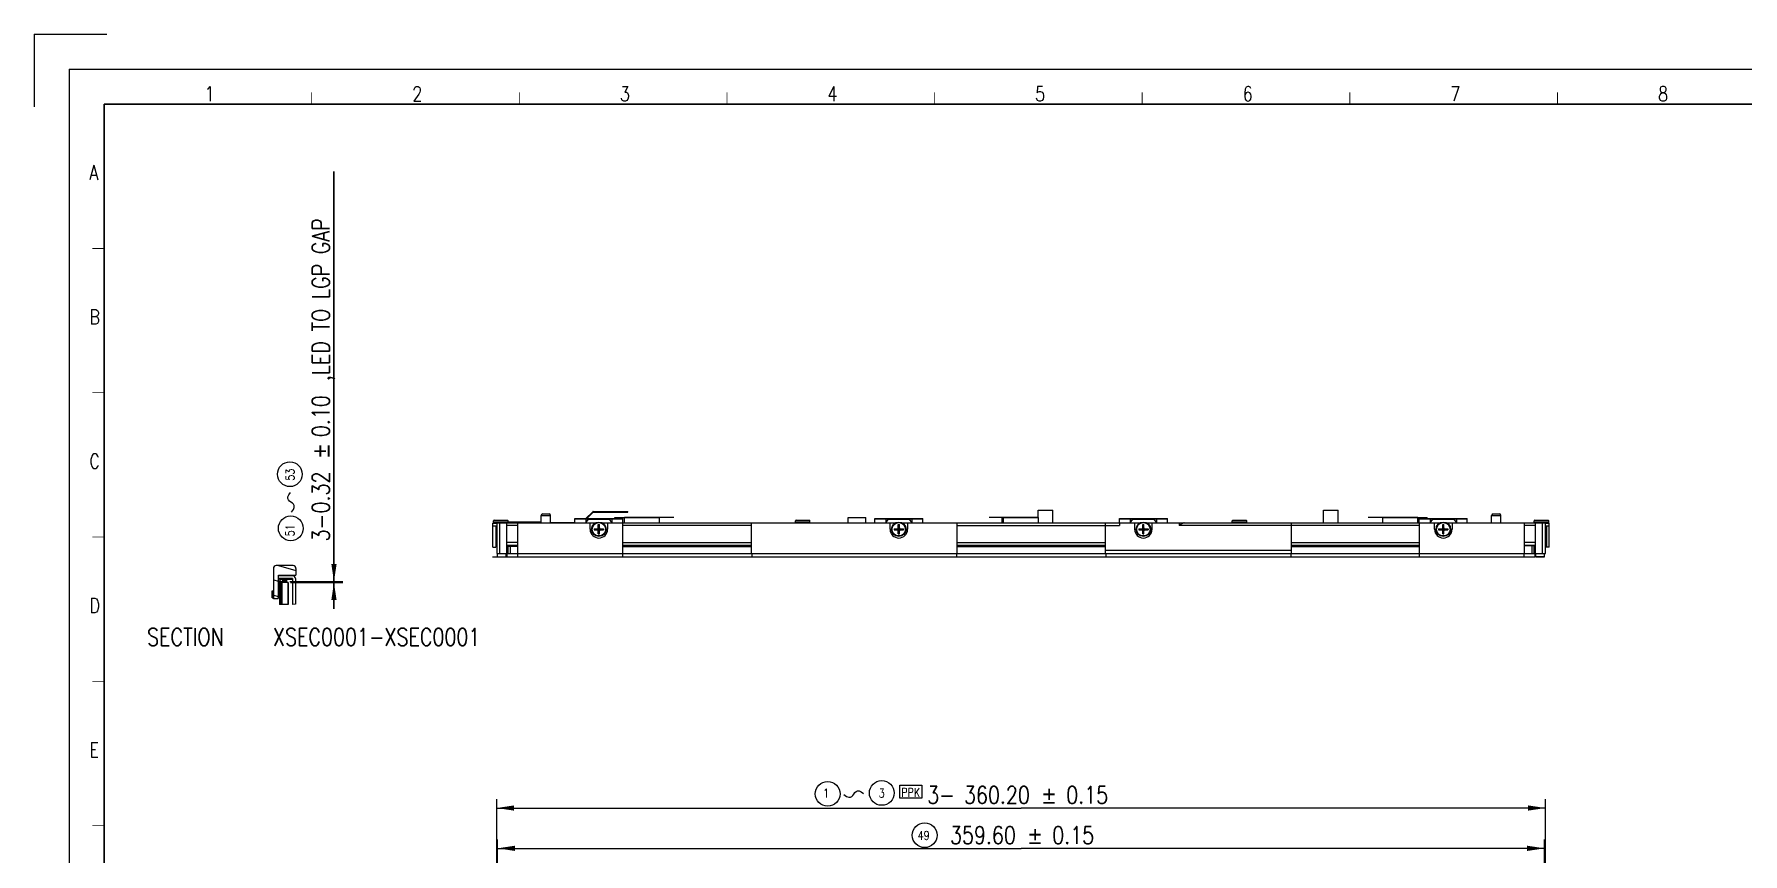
# Model space of a CAD drawing. Header units: millimetres. Extents: x 0 to 1189, y 0 to 841.
# Drawn here: x 0 to 587, y 560 to 841 of the extents above; entities that cross this region are included whole.
import ezdxf
from ezdxf.enums import TextEntityAlignment as Align

# ---------------------------------------------------------------- set-up
doc = ezdxf.new("R2010")
doc.units = ezdxf.units.MM
doc.header["$LTSCALE"] = 65.395
doc.layers.get('0').update_dxf_attribs({"linetype": 'CONTINUOUS'})
doc.styles.get("Standard").update_dxf_attribs({"font": 'SIMPLEX.SHX', "width": 0.8})
doc.styles.add('TEXTSTYLE_1', font='gdt', dxfattribs={"width": 0.8})
doc.dimstyles.new('DIMSTYLE_1', dxfattribs={"dimtxt": 6, "dimasz": 6, "dimexe": 3, "dimexo": 1, "dimgap": 1.5, "dimtad": 1, "dimzin": 0, "dimdsep": 46, "dimtxsty": 'STANDARD', "dimblk": '_FILLED', "dimblk1": '_FILLED', "dimblk2": '_FILLED', "dimcen": 0.09, "dimadec": 0, "dimazin": 0, "dimtol": 1, "dimtp": 0.15, "dimtm": 0.15, "dimtfac": 1, "dimtofl": 0, "dimtmove": 0, "dimatfit": 3, "dimldrblk": '_FILLED', "dimfxl": 1, "dimtolj": 1, "dimtzin": 0, "dimarcsym": 0})
doc.dimstyles.new('DIMSTYLE_2', dxfattribs={"dimtxt": 6, "dimasz": 6, "dimexe": 3, "dimexo": 1, "dimgap": 1.5, "dimtad": 1, "dimzin": 0, "dimdsep": 46, "dimtxsty": 'STANDARD', "dimblk": '_FILLED', "dimblk1": '_FILLED', "dimblk2": '_FILLED', "dimcen": 0.09, "dimadec": 0, "dimazin": 0, "dimtol": 1, "dimtp": 0.1, "dimtm": 0.1, "dimtfac": 1, "dimtofl": 0, "dimtmove": 0, "dimatfit": 3, "dimldrblk": '_FILLED', "dimfxl": 1, "dimtolj": 1, "dimtzin": 0, "dimarcsym": 0})

# ---------------------------------------------------------------- blocks, each defined once
blk = doc.blocks.new('_FILLED')
at = {"color": 0, "linetype": 'BYBLOCK'}
blk.add_solid([(0, 0), (-1, 0.15), (-1, -0.15)], dxfattribs=at)
blk = doc.blocks.new('*D0')
at = {"color": 2}
for p, q in [((159.14, 499.38), (159.14, 564.43)), ((518.74, 499.38), (518.74, 564.43)), ((159.14, 561.43), (338.94, 561.43)), ((518.74, 561.43), (338.94, 561.43))]:
    blk.add_line(p, q, dxfattribs=at)
at = {"color": 2, "xscale": 6, "yscale": 6, "zscale": 6, "rotation": 180}
blk.add_blockref('_FILLED', (159.14, 561.43), dxfattribs=at)
at = {"color": 2, "xscale": 6, "yscale": 6, "zscale": 6}
blk.add_blockref('_FILLED', (518.74, 561.43), dxfattribs=at)
at = {"color": 2, "width": 0.8}
for s, p in [('359.60', (325.84, 562.93)), ('0.15', (356.84, 562.93))]:
    blk.add_text(s, height=6, dxfattribs=at).set_placement(p, align=Align.CENTER)
at = {"color": 2, "style": 'TEXTSTYLE_1'}
blk.add_text('`', height=6, dxfattribs=at).set_placement((343.74, 562.93), align=Align.CENTER)
blk = doc.blocks.new('*D29')
at = {"color": 2}
for p, q in [((102.96, 653.02), (102.96, 793.82)), ((102.96, 793.82), (102.96, 652.86)), ((87.76, 653.02), (105.96, 653.02)), ((88.06, 652.7), (105.96, 652.7)), ((102.96, 643.7), (102.96, 652.86)), ((102.96, 652.7), (102.96, 643.7))]:
    blk.add_line(p, q, dxfattribs=at)
at = {"color": 2, "xscale": 6, "yscale": 6, "zscale": 6}
for p, rotation in [((102.96, 653.02), 270), ((102.96, 652.7), 90)]:
    blk.add_blockref('_FILLED', p, dxfattribs=dict(at, rotation=rotation))
at = {"color": 2, "width": 0.8}
for s, p in [(',LED TO LGP GAP', (101.46, 721.82)), ('0.10', (101.46, 702.62)), ('0.32', (101.46, 676.42)), ('3-', (101.46, 666.82))]:
    blk.add_text(s, height=6, rotation=90, dxfattribs=at).set_placement(p)
at = {"color": 2, "style": 'TEXTSTYLE_1'}
blk.add_text('`', height=6, rotation=90, dxfattribs=at).set_placement((101.46, 695.62))
blk = doc.blocks.new('*D32')
at = {"color": 2}
for p, q in [((158.84, 498.83), (158.84, 578.27)), ((158.84, 575.27), (338.94, 575.27)), ((519.04, 575.27), (338.94, 575.27)), ((519.04, 498.83), (519.04, 578.27))]:
    blk.add_line(p, q, dxfattribs=at)
at = {"color": 2, "xscale": 6, "yscale": 6, "zscale": 6, "rotation": 180}
blk.add_blockref('_FILLED', (158.84, 575.27), dxfattribs=at)
at = {"color": 2, "xscale": 6, "yscale": 6, "zscale": 6}
blk.add_blockref('_FILLED', (519.04, 575.27), dxfattribs=at)
at = {"color": 2, "width": 0.8}
for s, p in [('3-', (311.44, 576.77)), ('360.20', (330.64, 576.77)), ('0.15', (361.64, 576.77))]:
    blk.add_text(s, height=6, dxfattribs=at).set_placement(p, align=Align.CENTER)
at = {"color": 2, "style": 'TEXTSTYLE_1'}
blk.add_text('`', height=6, dxfattribs=at).set_placement((348.54, 576.77), align=Align.CENTER)
blk = doc.blocks.new('TK_SYMBOL_PPK_DOUBLE_BL2', base_point=(286.62, 580.29))
at = {"color": 4}
for p, q in [((297.3, 583.16), (304.9, 583.16)), ((297.3, 578.63), (297.3, 583.16)), ((304.9, 583.16), (304.9, 578.63)), ((304.9, 578.63), (297.3, 578.63))]:
    blk.add_line(p, q, dxfattribs=at)
for centre in [(272.51, 580.14), (291.09, 580.45)]:
    blk.add_circle(centre, 4.25, dxfattribs=at)
blk.add_open_spline([(278.02, 579.89), (279.45, 578.74), (281.04, 578.78), (281.97, 581.32), (283.55, 581.3), (284.87, 580.26)], degree=3, knots=[0, 0, 0, 0, 0.331952, 0.685575, 1, 1, 1, 1], dxfattribs=at)
at = {"color": 4, "width": 0.8}
for s, p in [('1', (270.97, 578.9)), ('3', (290.06, 578.89)), ('PPK', (297.78, 579.14))]:
    blk.add_text(s, height=3, dxfattribs=at).set_placement(p)
blk = doc.blocks.new('TK_SYMBOL_BL9', base_point=(305.84, 565.93))
at = {"color": 4}
blk.add_circle((305.84, 565.93), 4.25, dxfattribs=at)
at = {"color": 4, "width": 0.8}
blk.add_text('49', height=3, dxfattribs=at).set_placement((303.44, 564.38))
blk = doc.blocks.new('TK_SYMBOL_DOUBLE_BL47', base_point=(87.96, 680.6))
at = {"color": 4}
for centre in [(87.81, 689.89), (88.12, 671.31)]:
    blk.add_circle(centre, 4.25, dxfattribs=at)
blk.add_open_spline([(88.36, 676.82), (89.51, 678.25), (89.47, 679.84), (86.94, 680.77), (86.96, 682.35), (88, 683.67)], degree=3, knots=[0, 0, 0, 0, 0.331952, 0.685575, 1, 1, 1, 1], dxfattribs=at)
at = {"color": 4, "width": 0.8}
for s, p in [('53', (89.37, 687.66)), ('51', (89.36, 668.57))]:
    blk.add_text(s, height=3, rotation=90, dxfattribs=at).set_placement(p)

msp = doc.modelspace()

# ---------------------------------------------------------------- hatches: boundary and pattern name
h = msp.add_hatch()
h.set_pattern_fill('default__28', color=2, scale=5.098953, angle=165, style=0, pattern_type=0)
h.set_pattern_definition([(165, (0, 0), (-1.319706, -4.92521), [])])
edge = h.paths.add_edge_path()
edge.add_line((83.952, 647.4), (83.652, 647.1))
edge.add_line((83.652, 647.1), (82.152, 647.1))
edge.add_line((82.152, 647.1), (82.152, 657.5))
edge.add_spline(control_points=[(82.152, 657.5), (82.154, 657.638), (82.204, 657.89), (82.426, 658.226), (82.763, 658.449), (83.015, 658.498), (83.152, 658.5)], knot_values=[0, 0, 0, 0, 0.25, 0.5, 0.75, 1, 1, 1, 1], degree=3, periodic=0)
edge.add_line((83.152, 658.5), (88.902, 658.5))
edge.add_spline(control_points=[(88.902, 658.5), (89.04, 658.498), (89.292, 658.449), (89.629, 658.226), (89.851, 657.89), (89.901, 657.638), (89.902, 657.5)], knot_values=[0, 0, 0, 0, 0.25, 0.5, 0.75, 1, 1, 1, 1], degree=3, periodic=0)
edge.add_line((89.902, 657.5), (89.902, 655.25))
edge.add_line((89.902, 655.25), (83.952, 655.25))
edge.add_line((83.952, 655.25), (83.952, 647.4))
h = msp.add_hatch()
h.set_pattern_fill('default__27', color=2, scale=14.667675, angle=245, style=0, pattern_type=0)
h.set_pattern_definition([(245, (0, 0), (13.29343, -6.19883), [])])
edge = h.paths.add_edge_path()
edge.add_spline(control_points=[(88.752, 655.05), (88.89, 655.048), (89.142, 654.999), (89.479, 654.776), (89.701, 654.44), (89.751, 654.188), (89.752, 654.05)], knot_values=[0, 0, 0, 0, 0.25, 0.5, 0.75, 1, 1, 1, 1], degree=3, periodic=0)
edge.add_line((89.752, 654.05), (89.752, 645.227))
edge.add_arc((88.224, 677.505), 32.314, 270.937055, 272.711104)
edge.add_line((88.752, 645.196), (88.752, 654.05))
edge.add_line((88.752, 654.05), (83.952, 654.05))
edge.add_line((83.952, 654.05), (83.952, 655.05))
edge.add_line((83.952, 655.05), (88.752, 655.05))
h = msp.add_hatch()
h.set_pattern_fill('XSEC0001', color=2, scale=11.15325, angle=45, style=0, pattern_type=0)
h.set_pattern_definition([(45, (0, 0), (-7.88654, 7.88654), [])])
edge = h.paths.add_edge_path()
edge.add_line((84.242, 653.3), (84.642, 653.3))
edge.add_line((84.642, 653.3), (84.642, 645.212))
edge.add_arc((84.814, 619.534), 25.679, 90.382757, 91.275354)
edge.add_line((84.242, 645.206), (84.242, 653.3))
h = msp.add_hatch()
h.set_pattern_fill('default__24', color=2, scale=0.320224, angle=245, style=0, pattern_type=0)
h.set_pattern_definition([(245, (0, 0), (0.29022127, -0.1353324), [])])
h.paths.add_polyline_path([(84.252, 653.7), (84.252, 653.9), (88.752, 653.9), (88.752, 653.7)])
h = msp.add_hatch()
h.set_pattern_fill('default__34', color=2, scale=0.094497, angle=165, style=0, pattern_type=0)
h.set_pattern_definition([(165, (0, 0), (-0.02445763, -0.091277119), [])])
h.paths.add_polyline_path([(84.502, 654.05), (84.502, 653.9), (88.502, 653.9), (88.502, 654.05)])
h = msp.add_hatch()
h.set_pattern_fill('default__40', color=2, scale=4.090012, angle=165, style=0, pattern_type=0)
h.set_pattern_definition([(165, (0, 0), (-1.058573, -3.950649), [])])
edge = h.paths.add_edge_path()
edge.add_line((84.642, 652.9), (84.852, 652.9))
edge.add_line((84.852, 652.9), (84.852, 645.213))
edge.add_arc((84.899, 608.174), 37.039, 90.072338, 90.397192)
edge.add_line((84.642, 645.212), (84.642, 652.9))
h = msp.add_hatch()
h.set_pattern_fill('default__39', color=2, scale=11.142915, angle=45, style=0, pattern_type=0)
h.set_pattern_definition([(45, (0, 0), (-7.87923, 7.87923), [])])
edge = h.paths.add_edge_path()
edge.add_line((84.852, 652.9), (85.062, 652.9))
edge.add_line((85.062, 652.9), (85.062, 645.213))
edge.add_arc((84.917, 594.702), 50.512, 89.835127, 90.073332)
edge.add_line((84.852, 645.213), (84.852, 652.9))
h = msp.add_hatch()
h.set_pattern_fill('default__30', color=2, scale=15.619182, angle=85, style=0, pattern_type=0)
h.set_pattern_definition([(85, (0, 0), (-15.55975, 1.3613), [])])
edge = h.paths.add_edge_path()
edge.add_line((87.062, 652.7), (85.062, 652.7))
edge.add_line((85.062, 652.7), (85.062, 645.213))
edge.add_arc((84.348, 479.264), 165.951, 89.062836, 89.753391)
edge.add_line((87.062, 645.193), (87.062, 652.7))
h = msp.add_hatch()
h.set_pattern_fill('default__37', color=2, scale=0.100203, angle=245, style=0, pattern_type=0)
h.set_pattern_definition([(245, (0, 0), (0.090814854, -0.042347662), [])])
h.paths.add_polyline_path([(85.364, 653.62), (85.364, 653.7), (86.764, 653.7), (86.764, 653.62)])
h = msp.add_hatch()
h.set_pattern_fill('default__36', color=2, scale=0.055364, angle=5, style=0, pattern_type=0)
h.set_pattern_definition([(5, (0, 0), (-0.0048253097, 0.0551535423), [])])
h.paths.add_polyline_path([(85.364, 653.02), (85.364, 653.62), (86.764, 653.62), (86.764, 653.02)])
h = msp.add_hatch()
h.set_pattern_fill('default__38', color=2, scale=4.088378, angle=165, style=0, pattern_type=0)
h.set_pattern_definition([(165, (0, 0), (-1.05815, -3.94907), [])])
edge = h.paths.add_edge_path()
edge.add_line((87.064, 652.7), (87.252, 652.7))
edge.add_line((87.252, 652.7), (87.252, 645.191))
edge.add_arc((87.583, 693.927), 48.737, 269.390404, 269.611426)
edge.add_line((87.064, 645.193), (87.064, 652.7))
h = msp.add_hatch()
h.set_pattern_fill('default__32', color=2, scale=0.047413, angle=85, style=0, pattern_type=0)
h.set_pattern_definition([(85, (0, 0), (-0.047232444, 0.0041323034), [])])
h.paths.add_polyline_path([(81.752, 649.9), (82.152, 649.9), (82.152, 647.4), (81.752, 647.4)])

# ---------------------------------------------------------------- linework, layer by layer
at = {"color": 7}
for p, q in [((0, 841), (0, 816)), ((0, 841), (25, 841)), ((12, 829), (12, 12)), ((12, 829), (1177, 829)), ((174.141, 673.239), (174.141, 675.739)), ((174.141, 675.739), (177.341, 675.739)), ((174.641, 676.239), (176.841, 676.239)), ((177.341, 673.239), (177.341, 675.739)), ((191.854, 677.026), (189.467, 674.639)), ((191.854, 677.026), (191.995, 676.885)), ((191.995, 677.085), (191.995, 676.885)), ((191.995, 677.085), (203.912, 677.085)), ((199.441, 674.639), (199.441, 675.089)), ((199.441, 675.089), (214.701, 675.089)), ((200.612, 677.085), (200.612, 676.885)), ((200.812, 676.885), (200.812, 677.085)), ((201.012, 676.885), (201.012, 677.085)), ((201.762, 676.885), (201.762, 677.085)), ((201.962, 676.885), (201.962, 677.085)), ((202.162, 677.085), (202.162, 676.885)), ((202.701, 673.239), (202.701, 675.089)), ((203.712, 676.885), (203.712, 677.085)), ((203.912, 676.885), (203.912, 677.085)), ((214.701, 673.239), (214.701, 675.089)), ((279.591, 673.239), (279.591, 675.089)), ((279.591, 675.089), (285.591, 675.089)), ((285.591, 673.239), (285.591, 675.089)), ((332.441, 673.239), (332.441, 675.089)), ((332.441, 675.089), (344.941, 675.089)), ((332.941, 673.239), (332.941, 675.089)), ((344.841, 675.089), (344.841, 677.589)), ((344.841, 677.589), (349.841, 677.589)), ((344.941, 673.239), (344.941, 675.089)), ((349.841, 673.239), (349.841, 677.589)), ((442.841, 677.589), (447.841, 677.589)), ((442.841, 673.239), (442.841, 677.589)), ((447.841, 673.239), (447.841, 677.589)), ((463.181, 675.089), (478.441, 675.089)), ((463.181, 673.239), (463.181, 675.089)), ((475.181, 673.239), (475.181, 675.089)), ((478.441, 674.639), (478.441, 675.089)), ((500.541, 675.739), (503.741, 675.739)), ((500.541, 673.239), (500.541, 675.739)), ((501.041, 676.239), (503.241, 676.239)), ((503.741, 673.239), (503.741, 675.739)), ((157.541, 664.859), (157.541, 673.089)), ((157.541, 673.089), (158.841, 673.089)), ((157.741, 673.289), (157.741, 673.889)), ((157.741, 673.889), (162.741, 673.889)), ((157.741, 673.289), (162.741, 673.289)), ((157.741, 673.089), (157.741, 673.239)), ((157.742, 673.239), (157.748, 673.239)), ((157.941, 674.089), (162.541, 674.089)), ((158.549, 672.089), (158.549, 664.859)), ((158.841, 673.239), (158.841, 662.659)), ((158.841, 673.239), (192.859, 673.239)), ((159.841, 673.239), (159.841, 662.659)), ((162.341, 662.659), (162.341, 673.239)), ((166.041, 672.239), (162.341, 672.239)), ((162.741, 673.289), (162.741, 673.889)), ((162.941, 673.239), (162.941, 673.389)), ((174.141, 673.389), (162.941, 673.389)), ((166.041, 673.239), (166.041, 662.659)), ((177.341, 673.289), (185.691, 673.289)), ((185.691, 673.239), (185.691, 674.639)), ((185.691, 674.639), (202.191, 674.639)), ((185.691, 674.539), (202.191, 674.539)), ((189.441, 674.539), (189.441, 673.239)), ((196.941, 674.389), (190.941, 674.389)), ((190.941, 670.989), (190.941, 673.239)), ((192.341, 671.189), (192.341, 670.789)), ((192.341, 671.189), (193.441, 671.189)), ((192.341, 670.789), (193.441, 670.789)), ((193.473, 671.189), (193.473, 670.789)), ((193.473, 671.189), (194.41, 671.189)), ((193.473, 670.789), (194.41, 670.789)), ((193.741, 671.489), (193.741, 672.589)), ((193.741, 672.589), (194.141, 672.589)), ((193.741, 670.521), (193.741, 671.458)), ((193.741, 671.458), (194.141, 671.458)), ((193.741, 671.189), (193.941, 670.989)), ((193.941, 670.989), (193.741, 670.789)), ((193.741, 670.521), (194.141, 670.521)), ((193.741, 669.389), (193.741, 670.489)), ((193.741, 669.389), (194.141, 669.389)), ((193.941, 670.989), (194.141, 671.189)), ((194.141, 670.789), (193.941, 670.989)), ((194.141, 671.489), (194.141, 672.589)), ((194.141, 671.458), (194.141, 670.521)), ((194.141, 669.389), (194.141, 670.489)), ((194.41, 671.189), (194.41, 670.789)), ((194.441, 671.189), (195.541, 671.189)), ((194.441, 670.789), (195.541, 670.789)), ((195.024, 673.239), (295.859, 673.239)), ((195.541, 671.189), (195.541, 670.789)), ((196.941, 673.239), (196.941, 670.989)), ((198.441, 674.539), (198.441, 673.239)), ((202.191, 673.239), (202.191, 674.639)), ((202.201, 662.659), (202.201, 673.239)), ((246.201, 672.239), (202.201, 672.239)), ((246.201, 673.239), (246.201, 662.659)), ((261.441, 673.289), (261.441, 673.889)), ((261.441, 673.889), (266.441, 673.889)), ((261.441, 673.289), (266.441, 673.289)), ((261.641, 674.089), (266.241, 674.089)), ((266.441, 673.289), (266.441, 673.889)), ((288.691, 673.239), (288.691, 674.639)), ((288.691, 674.639), (305.191, 674.639)), ((288.691, 674.539), (305.191, 674.539)), ((292.441, 674.539), (292.441, 673.239)), ((299.941, 674.389), (293.941, 674.389)), ((293.941, 670.989), (293.941, 673.239)), ((295.341, 671.189), (295.341, 670.789)), ((295.341, 671.189), (296.441, 671.189)), ((295.341, 670.789), (296.441, 670.789)), ((296.473, 671.189), (296.473, 670.789)), ((296.473, 671.189), (297.41, 671.189)), ((296.473, 670.789), (297.41, 670.789)), ((296.741, 671.489), (296.741, 672.589)), ((296.741, 672.589), (297.141, 672.589)), ((296.741, 670.521), (296.741, 671.458)), ((296.741, 671.458), (297.141, 671.458)), ((296.741, 671.189), (296.941, 670.989)), ((296.941, 670.989), (296.741, 670.789)), ((296.741, 670.521), (297.141, 670.521)), ((296.741, 669.389), (296.741, 670.489)), ((296.741, 669.389), (297.141, 669.389)), ((296.941, 670.989), (297.141, 671.189)), ((297.141, 670.789), (296.941, 670.989)), ((297.141, 671.489), (297.141, 672.589)), ((297.141, 671.458), (297.141, 670.521)), ((297.141, 669.389), (297.141, 670.489)), ((297.41, 671.189), (297.41, 670.789)), ((297.441, 671.189), (298.541, 671.189)), ((297.441, 670.789), (298.541, 670.789)), ((298.024, 673.239), (379.859, 673.239)), ((298.541, 671.189), (298.541, 670.789)), ((299.941, 673.239), (299.941, 670.989)), ((301.441, 674.539), (301.441, 673.239)), ((305.191, 673.239), (305.191, 674.639)), ((316.941, 662.659), (316.941, 673.239)), ((316.941, 672.239), (372.681, 672.239)), ((367.941, 662.659), (367.941, 673.239)), ((372.681, 673.239), (372.681, 672.239)), ((372.691, 674.639), (389.191, 674.639)), ((372.691, 673.239), (372.691, 674.639)), ((372.691, 674.539), (389.191, 674.539)), ((376.441, 674.539), (376.441, 673.239)), ((383.941, 674.389), (377.941, 674.389)), ((377.941, 673.239), (377.941, 670.989)), ((379.341, 671.189), (380.441, 671.189)), ((379.341, 671.189), (379.341, 670.789)), ((379.341, 670.789), (380.441, 670.789)), ((380.473, 671.189), (381.41, 671.189)), ((380.473, 671.189), (380.473, 670.789)), ((380.473, 670.789), (381.41, 670.789)), ((380.741, 672.589), (381.141, 672.589)), ((380.741, 671.489), (380.741, 672.589)), ((380.741, 671.458), (381.141, 671.458)), ((380.741, 670.521), (380.741, 671.458)), ((380.741, 671.189), (380.941, 670.989)), ((380.941, 670.989), (380.741, 670.789)), ((380.741, 670.521), (381.141, 670.521)), ((380.741, 669.389), (380.741, 670.489)), ((380.741, 669.389), (381.141, 669.389)), ((380.941, 670.989), (381.141, 671.189)), ((381.141, 670.789), (380.941, 670.989)), ((381.141, 671.489), (381.141, 672.589)), ((381.141, 671.458), (381.141, 670.521)), ((381.141, 669.389), (381.141, 670.489)), ((381.41, 671.189), (381.41, 670.789)), ((381.441, 671.189), (382.541, 671.189)), ((381.441, 670.789), (382.541, 670.789)), ((382.024, 673.239), (482.859, 673.239)), ((382.541, 671.189), (382.541, 670.789)), ((383.941, 670.989), (383.941, 673.239)), ((385.441, 674.539), (385.441, 673.239)), ((389.191, 673.239), (389.191, 674.639)), ((393.241, 673.239), (393.241, 672.239)), ((475.681, 672.239), (393.241, 672.239)), ((411.441, 673.889), (416.441, 673.889)), ((411.441, 673.289), (411.441, 673.889)), ((411.441, 673.289), (416.441, 673.289)), ((411.641, 674.089), (416.241, 674.089)), ((416.441, 673.289), (416.441, 673.889)), ((431.681, 673.239), (431.681, 662.659)), ((475.681, 673.239), (475.681, 662.659)), ((475.691, 674.639), (492.191, 674.639)), ((475.691, 673.239), (475.691, 674.639)), ((475.691, 674.539), (492.191, 674.539)), ((479.441, 674.539), (479.441, 673.239)), ((486.941, 674.389), (480.941, 674.389)), ((480.941, 670.989), (480.941, 673.239)), ((482.341, 671.189), (483.441, 671.189)), ((482.341, 671.189), (482.341, 670.789)), ((482.341, 670.789), (483.441, 670.789)), ((483.473, 671.189), (484.41, 671.189)), ((483.473, 671.189), (483.473, 670.789)), ((483.473, 670.789), (484.41, 670.789)), ((483.741, 672.589), (484.141, 672.589)), ((483.741, 671.489), (483.741, 672.589)), ((483.741, 671.458), (484.141, 671.458)), ((483.741, 670.521), (483.741, 671.458)), ((483.741, 671.189), (483.941, 670.989)), ((483.941, 670.989), (483.741, 670.789)), ((483.741, 670.521), (484.141, 670.521)), ((483.741, 669.389), (483.741, 670.489)), ((483.741, 669.389), (484.141, 669.389)), ((483.941, 670.989), (484.141, 671.189)), ((484.141, 670.789), (483.941, 670.989)), ((484.141, 671.489), (484.141, 672.589)), ((484.141, 671.458), (484.141, 670.521)), ((484.141, 669.389), (484.141, 670.489)), ((484.41, 671.189), (484.41, 670.789)), ((484.441, 671.189), (485.541, 671.189)), ((484.441, 670.789), (485.541, 670.789)), ((485.024, 673.239), (519.041, 673.239)), ((485.541, 671.189), (485.541, 670.789)), ((486.941, 673.239), (486.941, 670.989)), ((488.441, 674.539), (488.441, 673.239)), ((492.191, 673.239), (492.191, 674.639)), ((511.841, 662.659), (511.841, 673.239)), ((515.541, 672.239), (511.841, 672.239)), ((515.141, 673.889), (520.141, 673.889)), ((515.141, 673.289), (515.141, 673.889)), ((515.141, 673.289), (520.141, 673.289)), ((515.341, 674.089), (519.941, 674.089)), ((515.541, 673.239), (515.541, 662.659)), ((518.041, 662.659), (518.041, 673.239)), ((519.041, 662.659), (519.041, 673.239)), ((519.107, 673.089), (520.341, 673.089)), ((519.334, 672.089), (519.334, 664.859)), ((520.135, 673.239), (520.141, 673.239)), ((520.141, 673.289), (520.141, 673.889)), ((520.141, 673.089), (520.141, 673.239)), ((520.341, 664.859), (520.341, 673.089)), ((157.541, 664.859), (158.549, 664.859)), ((162.341, 666.589), (166.041, 666.589)), ((162.341, 665.589), (166.041, 665.589)), ((162.341, 665.389), (166.041, 665.389)), ((162.541, 665.439), (162.541, 665.589)), ((162.541, 665.439), (165.841, 665.439)), ((162.714, 665.389), (162.714, 662.659)), ((162.941, 665.389), (162.941, 665.289)), ((165.941, 665.289), (162.941, 665.289)), ((163.459, 665.289), (163.459, 662.659)), ((165.841, 665.439), (165.841, 665.589)), ((165.941, 665.389), (165.941, 665.289)), ((202.201, 666.489), (246.201, 666.489)), ((202.201, 665.489), (246.201, 665.489)), ((202.201, 665.089), (246.201, 665.089)), ((316.941, 666.489), (367.941, 666.489)), ((316.941, 665.489), (367.941, 665.489)), ((316.941, 665.089), (367.941, 665.089)), ((431.681, 663.659), (367.941, 663.659)), ((431.681, 666.489), (475.681, 666.489)), ((431.681, 665.489), (475.681, 665.489)), ((431.681, 665.089), (475.681, 665.089)), ((511.841, 666.589), (515.541, 666.589)), ((511.841, 665.589), (515.541, 665.589)), ((511.841, 665.389), (515.541, 665.389)), ((511.941, 665.389), (511.941, 665.289)), ((514.941, 665.289), (511.941, 665.289)), ((512.041, 665.439), (512.041, 665.589)), ((512.041, 665.439), (515.341, 665.439)), ((514.423, 662.659), (514.423, 665.289)), ((514.941, 665.389), (514.941, 665.289)), ((515.169, 662.659), (515.169, 665.389)), ((515.341, 665.439), (515.341, 665.589)), ((520.341, 664.859), (519.041, 664.859)), ((82.152, 657.5), (82.152, 647.1)), ((88.902, 658.5), (83.152, 658.5)), ((89.902, 657.5), (89.902, 655.25)), ((158.841, 662.659), (162.341, 662.659)), ((159.141, 661.559), (159.141, 662.659)), ((159.141, 661.559), (162.141, 661.559)), ((162.141, 661.559), (162.141, 662.659)), ((162.441, 661.559), (162.441, 662.659)), ((162.441, 662.659), (515.441, 662.659)), ((162.441, 661.559), (515.441, 661.559)), ((166.141, 661.559), (166.141, 662.659)), ((202.141, 661.559), (202.141, 662.659)), ((246.441, 662.659), (246.441, 661.559)), ((316.741, 662.659), (316.741, 661.559)), ((368.081, 662.659), (368.081, 661.559)), ((431.581, 662.659), (431.581, 661.559)), ((475.741, 661.559), (475.741, 662.659)), ((511.741, 661.559), (511.741, 662.659)), ((515.441, 661.559), (515.441, 662.659)), ((515.541, 662.659), (519.041, 662.659)), ((515.741, 661.559), (515.741, 662.659)), ((515.741, 661.559), (518.741, 661.559)), ((518.741, 661.559), (518.741, 662.659)), ((83.952, 647.4), (83.952, 655.25)), ((83.952, 655.25), (89.902, 655.25)), ((88.752, 655.05), (83.952, 655.05)), ((88.752, 654.05), (83.952, 654.05)), ((84.242, 653.3), (84.242, 645.192)), ((84.642, 653.3), (84.242, 653.3)), ((84.252, 653.7), (84.252, 653.9)), ((88.752, 653.9), (84.252, 653.9)), ((88.752, 653.7), (84.252, 653.7)), ((84.502, 653.9), (84.502, 654.05)), ((84.642, 653.3), (84.642, 645.199)), ((85.062, 652.9), (84.642, 652.9)), ((84.852, 652.9), (84.852, 645.202)), ((85.062, 652.9), (85.062, 645.206)), ((87.062, 652.7), (85.062, 652.7)), ((85.364, 653.02), (85.364, 653.7)), ((85.364, 653.62), (86.764, 653.62)), ((85.364, 653.02), (86.764, 653.02)), ((86.764, 653.02), (86.764, 653.7)), ((87.062, 652.7), (87.062, 645.195)), ((87.252, 652.7), (87.064, 652.7)), ((87.064, 652.7), (87.064, 645.195)), ((87.252, 652.7), (87.252, 645.193)), ((88.502, 653.9), (88.502, 654.05)), ((88.752, 654.05), (88.752, 645.212)), ((89.752, 654.05), (89.752, 645.231)), ((81.752, 647.4), (81.752, 649.9)), ((81.752, 649.9), (82.152, 649.9)), ((81.752, 647.4), (82.152, 647.4)), ((83.652, 647.1), (82.152, 647.1)), ((83.652, 647.1), (83.952, 647.4)), ((85.433, 645.212), (84.242, 645.192)), ((87.252, 645.193), (85.433, 645.212)), ((89.752, 645.231), (88.752, 645.212))]:
    msp.add_line(p, q, dxfattribs=at)
at = {"color": 3}
for p, q in [((191.995, 676.885), (189.75, 674.639)), ((191.995, 676.885), (203.912, 676.885)), ((158.776, 672.089), (157.541, 672.089)), ((520.341, 672.089), (519.107, 672.089))]:
    msp.add_line(p, q, dxfattribs=at)
at = {"color": 4}
for p, q in [((219.701, 675.089), (202.701, 675.089)), ((344.941, 675.089), (327.941, 675.089)), ((475.181, 675.089), (458.181, 675.089)), ((166.041, 665.089), (162.341, 665.089)), ((162.541, 665.439), (165.841, 665.439)), ((165.941, 665.289), (162.941, 665.289)), ((246.201, 665.089), (202.201, 665.089)), ((367.941, 665.089), (316.941, 665.089)), ((475.681, 665.089), (431.681, 665.089)), ((514.941, 665.289), (511.941, 665.289)), ((512.041, 665.439), (515.341, 665.439)), ((157.441, 661.559), (515.441, 661.559)), ((518.741, 661.559), (515.741, 661.559))]:
    msp.add_line(p, q, dxfattribs=at)
at = {"color": 7}
for points, const_width in [([(24, 24), (24, 817)], 0.6), ([(24, 817), (1165.05, 817)], 0.6), ([(95.31, 817), (95.31, 821)], 0.3), ([(166.62, 817), (166.62, 821)], 0.3), ([(237.93, 817), (237.93, 821)], 0.3), ([(309.24, 817), (309.24, 821)], 0.3), ([(380.55, 817), (380.55, 821)], 0.3), ([(451.86, 817), (451.86, 821)], 0.3), ([(523.17, 817), (523.17, 821)], 0.3), ([(24, 767.44), (20, 767.44)], 0.3), ([(24, 717.88), (20, 717.88)], 0.3), ([(24, 668.32), (20, 668.32)], 0.3), ([(24, 618.76), (20, 618.76)], 0.3), ([(24, 569.2), (20, 569.2)], 0.3)]:
    msp.add_lwpolyline(points, dxfattribs=dict(at, const_width=const_width))
for centre, radius in [((193.941, 670.989), 2.5), ((193.941, 670.989), 2.3), ((296.941, 670.989), 2.5), ((296.941, 670.989), 2.3), ((380.941, 670.989), 2.5), ((380.941, 670.989), 2.3), ((483.941, 670.989), 2.5), ((483.941, 670.989), 2.3)]:
    msp.add_circle(centre, radius, dxfattribs=at)
for centre, radius, start, end in [((174.641, 675.739), 0.5, 90, 180), ((176.841, 675.739), 0.5, 0, 90), ((191.995, 676.885), 0.2, 90, 135), ((501.041, 675.739), 0.5, 90, 180), ((503.241, 675.739), 0.5, 0, 90), ((157.941, 673.889), 0.2, 90, 180), ((157.941, 673.289), 0.2, 180, 270), ((162.541, 673.889), 0.2, 0, 90), ((190.941, 672.889), 1.5, 90, 166.092505), ((193.941, 670.989), 3, 180, 360), ((196.941, 672.889), 1.5, 13.907495, 90), ((261.641, 673.889), 0.2, 90, 180), ((266.241, 673.889), 0.2, 0, 90), ((293.941, 672.889), 1.5, 90, 166.092505), ((296.941, 670.989), 3, 180, 360), ((299.941, 672.889), 1.5, 13.907495, 90), ((377.941, 672.889), 1.5, 90, 166.092505), ((380.941, 670.989), 3, 180, 360), ((383.941, 672.889), 1.5, 13.907495, 90), ((411.641, 673.889), 0.2, 90, 180), ((416.241, 673.889), 0.2, 0, 90), ((480.941, 672.889), 1.5, 90, 166.092505), ((483.941, 670.989), 3, 180, 360), ((486.941, 672.889), 1.5, 13.907495, 90), ((515.341, 673.889), 0.2, 90, 180), ((519.941, 673.889), 0.2, 0, 90), ((519.941, 673.289), 0.2, 270, 360), ((83.152, 657.5), 1, 90, 180), ((88.902, 657.5), 1, 0, 90), ((88.752, 654.05), 1, 0, 90)]:
    msp.add_arc(centre, radius, start, end, dxfattribs=at)
for centre, major_axis in [((193.435, 671.496), (-0.219, 0.219)), ((193.435, 670.483), (-0.219, -0.219)), ((194.448, 671.496), (0.219, 0.219)), ((194.448, 670.483), (0.219, -0.219)), ((296.435, 671.496), (-0.219, 0.219)), ((296.435, 670.483), (-0.219, -0.219)), ((297.448, 671.496), (0.219, 0.219)), ((297.448, 670.483), (0.219, -0.219)), ((380.435, 671.496), (-0.219, 0.219)), ((380.435, 670.483), (-0.219, -0.219)), ((381.448, 671.496), (0.219, 0.219)), ((381.448, 670.483), (0.219, -0.219)), ((483.435, 671.496), (-0.219, 0.219)), ((483.435, 670.483), (-0.219, -0.219)), ((484.448, 671.496), (0.219, 0.219)), ((484.448, 670.483), (0.219, -0.219))]:
    msp.add_ellipse(centre, major_axis=major_axis, ratio=0.9790591, start_param=2.3667754, end_param=3.91641, dxfattribs=at)
msp.add_open_spline([(394.973, 673.239), (394.849, 673.239), (394.571, 673.119), (394.166, 672.88), (393.711, 672.572), (393.4, 672.352), (393.241, 672.239)], degree=3, knots=[0, 0, 0, 0, 0.1850047, 0.4319227, 0.7097792, 1, 1, 1, 1], dxfattribs=at)

# ---------------------------------------------------------------- block references
at = {"color": 2}
for name, p in [('TK_SYMBOL_DOUBLE_BL47', (87.963, 680.6)), ('TK_SYMBOL_PPK_DOUBLE_BL2', (286.62, 580.293)), ('TK_SYMBOL_BL9', (305.836, 565.928))]:
    msp.add_blockref(name, p, dxfattribs=at)

# ---------------------------------------------------------------- texts
at = {"color": 2, "width": 0.8}
for s, p in [('1', (58.524, 818.018)), ('2', (129.834, 818.018)), ('3', (201.144, 818.018)), ('4', (272.454, 818.018)), ('5', (343.764, 818.018)), ('6', (415.074, 818.018)), ('7', (486.384, 818.018)), ('8', (557.694, 818.018)), ('A', (18.99, 790.97)), ('B', (18.99, 741.41)), ('C', (18.99, 691.85)), ('D', (18.99, 642.29)), ('E', (18.99, 592.73))]:
    msp.add_text(s, height=5, dxfattribs=at).set_placement(p)
for s, p in [('SECTION  ', (55.251, 631.011)), ('XSEC0001-XSEC0001', (117.651, 631.011))]:
    msp.add_text(s, height=6, dxfattribs=at).set_placement(p, align=Align.CENTER)

# ---------------------------------------------------------------- dimensions: what is measured, and where the dimension line sits
at = {"color": 2}
dim = msp.add_linear_dim(base=(102.959, 652.7), p1=(86.764, 653.02), p2=(87.062, 652.7), angle=270, text='3-<>,LED TO LGP GAP', dimstyle='DIMSTYLE_2', dxfattribs=at)
dim.commit()
dim.dimension.update_dxf_attribs({"geometry": '*D29', "text_midpoint": (102.959, 730.323), "dimtype": 160})
dim = msp.add_linear_dim(base=(519.041, 575.269), p1=(158.841, 497.829), p2=(519.041, 497.829), text='3-<>', dimstyle='DIMSTYLE_1', dxfattribs=at)
dim.commit()
dim.dimension.update_dxf_attribs({"geometry": '*D32', "text_midpoint": (338.941, 575.269), "dimtype": 160})
dim = msp.add_linear_dim(base=(518.741, 561.435), p1=(159.141, 498.379), p2=(518.741, 498.379), dimstyle='DIMSTYLE_1', dxfattribs=at)
dim.commit()
dim.dimension.update_dxf_attribs({"geometry": '*D0', "text_midpoint": (338.941, 561.435), "dimtype": 160})

doc.saveas('drawing.dxf')
